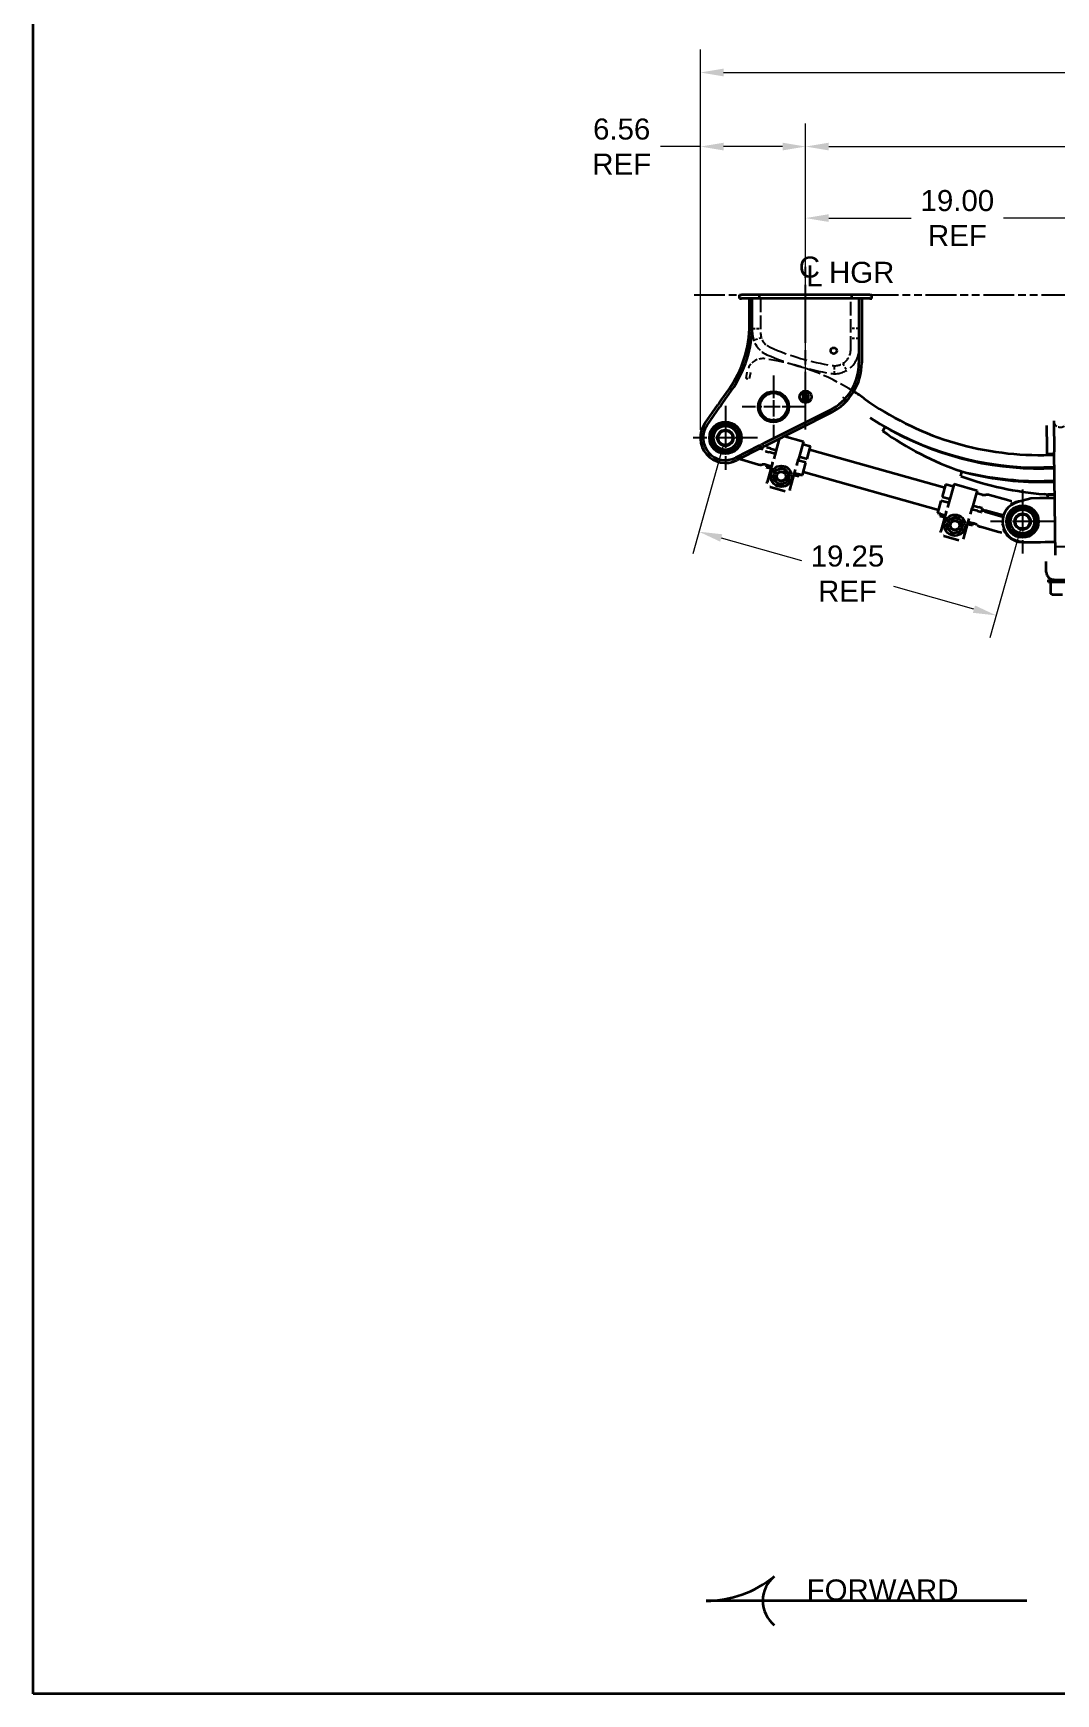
# Model space of a CAD drawing. Header units: inches. Extents: x 8 to 267, y 4 to 172.
# Drawn here: x 7.6 to 71.4, y 4.1 to 107.7 of the extents above; entities that cross this region are included whole.
import ezdxf

# ---------------------------------------------------------------- set-up
doc = ezdxf.new("R2010")
doc.units = ezdxf.units.IN
doc.header["$LTSCALE"] = 8
doc.header["$MEASUREMENT"] = 0
for name, pattern in [('CHAIN', [0.7087, 0.4724, -0.0591, 0.1181, -0.0591]), ('DASHED', [0.2067, 0.1654, -0.0413]), ('DOUBLE_DASH_CHAIN', [1.2403, 0.6614, -0.0827, 0.1654, -0.0827, 0.1654, -0.0827])]:
    doc.linetypes.add(name, pattern=pattern)
for name, color, linetype, lineweight in [('Center Mark(Hutchens)', 7, 'Continuous', 25), ('Centerline(Hutchens)', 7, 'Continuous', 25), ('Dimensions(Hutchens)', 7, 'Continuous', 25), ('Hidden Edges(Hutchens)', 7, 'DASHED', 25), ('Sketch Geometry(Hutchens)', 7, 'Continuous', 35), ('Symbols(Hutchens)', 7, 'Continuous', 25), ('Visible Edges(Hutchens)', 7, 'Continuous', 35), ('Visible Tangent Edges(Hutchens)', 7, 'DOUBLE_DASH_CHAIN', 25)]:
    doc.layers.add(name, color=color, linetype=linetype, lineweight=lineweight)
doc.styles.add('Hutchens .164', font='ARIAL.TTF')
doc.styles.add('Hutchens .180', font='ARIAL.TTF')
doc.dimstyles.new('HUTCHENS STD DIM X.XX', dxfattribs={"dimscale": 8, "dimtxt": 0.164, "dimasz": 0.18, "dimexe": 0.18, "dimexo": 0.0625, "dimgap": 0.09, "dimtad": 0, "dimtih": 1, "dimtoh": 1, "dimrnd": 1e-08, "dimzin": 4, "dimdsep": 46, "dimtxsty": 'Hutchens .164', "dimcen": 0.09, "dimclrd": 211, "dimclre": 211, "dimclrt": 7, "dimadec": 0, "dimazin": 1, "dimtfac": 0.762195, "dimtofl": 0, "dimtmove": 0, "dimatfit": 3, "dimfxl": 0, "dimtolj": 1, "dimtzin": 0, "dimlwd": 9, "dimlwe": 9, "dimarcsym": 0})

# ---------------------------------------------------------------- blocks, each defined once
blk = doc.blocks.new('Borders D-SIZE')
at = {"layer": 'Sketch Geometry(Hutchens)'}
for p, q in [((0.954, 0.512), (0.954, 21.48)), ((32.954, 0.512), (0.954, 0.512))]:
    blk.add_line(p, q, dxfattribs=at)
at = {"layer": 'Symbols(Hutchens)', "color": 7}
for tag, p, height, style in [('PART_NO_001', (33.004, 3.369), 0.164, 'Hutchens .164'), ('REV_001', (32.995, 1.65), 0.18, 'Hutchens .180'), ('Sheet_number_001', (33.052, 1.17), 0.164, 'Hutchens .164'), ('SHTS_(TOTAL)_001', (33.052, 0.7), 0.164, 'Hutchens .164')]:
    blk.add_attdef(tag, p, '', height=height, rotation=270, dxfattribs=dict(at, style=style))
blk = doc.blocks.new('FORWARD')
blk.add_line((-1.25, 0), (-0.809, 0))
for centre, radius, start, end in [((-1.25, 0.833), 0.833, 270, 309.5226), ((-0.562, 0), 0.247, 129.5226, 180)]:
    blk.add_arc(centre, radius, start, end)
at = {"layer": 'Sketch Geometry(Hutchens)'}
blk.add_line((1.25, 0), (-1.25, 0), dxfattribs=at)
for centre, radius, start, end in [((-1.25, 0.833), 0.833, 270, 309.5226), ((-0.562, 0), 0.247, 129.5226, 180), ((-0.562, 0), 0.247, 180, 230.4774)]:
    blk.add_arc(centre, radius, start, end, dxfattribs=at)
at = {"layer": 'Symbols(Hutchens)', "color": 7, "insert": (0.125, 0), "char_height": 0.164, "width": 1.18387, "attachment_point": 8, "style": 'Hutchens .164'}
blk.add_mtext('FORWARD', dxfattribs=at)
blk = doc.blocks.new('CL HGR')
at = {"layer": 'Symbols(Hutchens)', "color": 7, "char_height": 0.164, "attachment_point": 5, "style": 'Hutchens .164'}
for s, insert in [('C', (0.029, -0.003)), ('L', (0.068, -0.07)), ('HGR', (0.437, -0.044))]:
    blk.add_mtext(s, dxfattribs=dict(at, insert=insert))
blk = doc.blocks.new('*D43')
at = {"layer": 'Defpoints', "color": 0, "linetype": 'Continuous'}
for p in [(74.71, 96.13), (55.79, 93.09), (74.71, 75.63)]:
    blk.add_point(p, dxfattribs=at)
at = {"layer": 'Dimensions(Hutchens)', "color": 211, "linetype": 'Continuous', "lineweight": 9}
for p, q in [((55.79, 93.59), (55.79, 97.57)), ((74.71, 76.13), (74.71, 97.57)), ((57.23, 96.13), (62.38, 96.13)), ((73.27, 96.13), (68.12, 96.13))]:
    blk.add_line(p, q, dxfattribs=at)
at = {"layer": 'Dimensions(Hutchens)', "color": 211, "linetype": 'Continuous'}
for points in [[(57.23, 96.37), (57.23, 95.89), (55.79, 96.13)], [(73.27, 96.37), (73.27, 95.89), (74.71, 96.13)]]:
    blk.add_solid(points, dxfattribs=at)
at = {"layer": 'Dimensions(Hutchens)', "color": 7, "linetype": 'Continuous', "lineweight": 9, "insert": (65.25, 96.13), "char_height": 1.312, "attachment_point": 5, "style": 'Hutchens .164'}
blk.add_mtext('\\A1;19.00\\PREF', dxfattribs=at)
blk = doc.blocks.new('*D44')
at = {"layer": 'Defpoints', "color": 0, "linetype": 'Continuous'}
for p in [(102.04, 100.59), (55.79, 93.09), (102.04, 92.73)]:
    blk.add_point(p, dxfattribs=at)
at = {"layer": 'Dimensions(Hutchens)', "color": 211, "linetype": 'Continuous', "lineweight": 9}
for p, q in [((55.79, 93.59), (55.79, 102.03)), ((102.04, 93.23), (102.04, 102.03)), ((57.23, 100.59), (75.95, 100.59)), ((100.6, 100.59), (81.88, 100.59))]:
    blk.add_line(p, q, dxfattribs=at)
at = {"layer": 'Dimensions(Hutchens)', "color": 211, "linetype": 'Continuous'}
for points in [[(57.23, 100.83), (57.23, 100.35), (55.79, 100.59)], [(100.6, 100.83), (100.6, 100.35), (102.04, 100.59)]]:
    blk.add_solid(points, dxfattribs=at)
at = {"layer": 'Dimensions(Hutchens)', "color": 7, "linetype": 'Continuous', "lineweight": 9, "insert": (78.91, 100.59), "char_height": 1.312, "attachment_point": 5, "style": 'Hutchens .164'}
blk.add_mtext('\\A1;46.25', dxfattribs=at)
blk = doc.blocks.new('*D47')
at = {"layer": 'Defpoints', "color": 0, "linetype": 'Continuous'}
for p in [(49.23, 100.59), (55.79, 82.94), (49.23, 82.42)]:
    blk.add_point(p, dxfattribs=at)
at = {"layer": 'Dimensions(Hutchens)', "color": 211, "linetype": 'Continuous', "lineweight": 9}
for p, q in [((49.23, 82.92), (49.23, 102.03)), ((55.79, 83.44), (55.79, 102.03)), ((49.23, 100.59), (46.75, 100.59)), ((54.35, 100.59), (50.67, 100.59))]:
    blk.add_line(p, q, dxfattribs=at)
at = {"layer": 'Dimensions(Hutchens)', "color": 211, "linetype": 'Continuous'}
for points in [[(50.67, 100.83), (50.67, 100.35), (49.23, 100.59)], [(54.35, 100.83), (54.35, 100.35), (55.79, 100.59)]]:
    blk.add_solid(points, dxfattribs=at)
at = {"layer": 'Dimensions(Hutchens)', "color": 7, "linetype": 'Continuous', "lineweight": 9, "insert": (44.32, 100.59), "char_height": 1.312, "attachment_point": 5, "style": 'Hutchens .164'}
blk.add_mtext('\\A1;6.56\\PREF', dxfattribs=at)
blk = doc.blocks.new('*D49')
at = {"layer": 'Defpoints', "color": 0, "linetype": 'Continuous'}
for p in [(49.23, 105.21), (209.29, 86.97), (49.23, 82.42)]:
    blk.add_point(p, dxfattribs=at)
at = {"layer": 'Dimensions(Hutchens)', "color": 211, "linetype": 'Continuous', "lineweight": 9}
for p, q in [((49.23, 82.92), (49.23, 106.65)), ((209.29, 87.47), (209.29, 106.65)), ((50.67, 105.21), (123.79, 105.21)), ((207.85, 105.21), (134.73, 105.21))]:
    blk.add_line(p, q, dxfattribs=at)
at = {"layer": 'Dimensions(Hutchens)', "color": 211, "linetype": 'Continuous'}
for points in [[(50.67, 105.45), (50.67, 104.97), (49.23, 105.21)], [(207.85, 105.45), (207.85, 104.97), (209.29, 105.21)]]:
    blk.add_solid(points, dxfattribs=at)
at = {"layer": 'Dimensions(Hutchens)', "color": 7, "linetype": 'Continuous', "lineweight": 9, "insert": (129.26, 105.21), "char_height": 1.312, "attachment_point": 5, "style": 'Hutchens .164'}
blk.add_mtext('\\A1;160.06 REF', dxfattribs=at)
blk = doc.blocks.new('*D50')
at = {"layer": 'Defpoints', "color": 0, "linetype": 'Continuous'}
for p in [(50.79, 82.42), (69.32, 77.2), (67.67, 71.35)]:
    blk.add_point(p, dxfattribs=at)
at = {"layer": 'Dimensions(Hutchens)', "color": 211, "linetype": 'Continuous', "lineweight": 9}
for p, q in [((50.65, 81.94), (48.75, 75.18)), ((69.18, 76.72), (67.28, 69.96)), ((50.53, 76.18), (55.53, 74.77)), ((66.28, 71.74), (61.28, 73.15))]:
    blk.add_line(p, q, dxfattribs=at)
at = {"layer": 'Dimensions(Hutchens)', "color": 211, "linetype": 'Continuous'}
for points in [[(50.59, 76.41), (50.46, 75.95), (49.14, 76.57)], [(66.35, 71.97), (66.22, 71.51), (67.67, 71.35)]]:
    blk.add_solid(points, dxfattribs=at)
at = {"layer": 'Dimensions(Hutchens)', "color": 7, "linetype": 'Continuous', "lineweight": 9, "insert": (58.4, 73.96), "char_height": 1.312, "attachment_point": 5, "style": 'Hutchens .164'}
blk.add_mtext('\\A1;19.25\\PREF', dxfattribs=at)

msp = doc.modelspace()

# ---------------------------------------------------------------- linework, layer by layer
at = {"layer": 'Center Mark(Hutchens)', "linetype": 'CHAIN', "ltscale": 0.270937}
for p, q in [((53.7886, 86.312), (53.7886, 82.4088)), ((55.7402, 84.3604), (51.837, 84.3604))]:
    msp.add_line(p, q, dxfattribs=at)
at = {"layer": 'Center Mark(Hutchens)', "linetype": 'CHAIN', "ltscale": 0.277881}
for p, q in [((50.7886, 84.4245), (50.7886, 80.4213)), ((52.7902, 82.4229), (48.787, 82.4229)), ((69.3171, 79.2035), (69.3171, 75.2004)), ((71.3186, 77.2019), (67.3155, 77.2019))]:
    msp.add_line(p, q, dxfattribs=at)
at = {"layer": 'Center Mark(Hutchens)', "linetype": 'CHAIN', "ltscale": 0.469998}
msp.add_line((78.0504, 75.6262), (71.2806, 75.6262), dxfattribs=at)
at = {"layer": 'Centerline(Hutchens)', "linetype": 'CHAIN', "ltscale": 0.954115}
msp.add_line((55.7886, 82.9427), (55.7886, 93.0884), dxfattribs=at)
at = {"layer": 'Hidden Edges(Hutchens)', "ltscale": 0.642537}
for p, q in [((52.4761, 88.9854), (52.4761, 91.1104)), ((52.9761, 91.1104), (52.9761, 88.9854)), ((58.6011, 87.9229), (58.6011, 91.1104)), ((59.1011, 91.1104), (59.1011, 87.9229))]:
    msp.add_line(p, q, dxfattribs=at)
at = {"layer": 'Hidden Edges(Hutchens)', "ltscale": 0.118944}
for p, q in [((52.4761, 89.2354), (52.9761, 89.2354)), ((59.1011, 89.2354), (58.6011, 89.2354)), ((53.029, 88.6644), (52.5555, 88.5039)), ((59.1011, 88.6104), (58.6011, 88.6104)), ((58.1118, 87.0632), (58.3672, 86.6333)), ((57.5882, 86.423), (57.5925, 86.923))]:
    msp.add_line(p, q, dxfattribs=at)
at = {"layer": 'Hidden Edges(Hutchens)', "ltscale": 0.299877}
msp.add_line((52.085, 86.1333), (52.1398, 86.5132), dxfattribs=at)
at = {"layer": 'Hidden Edges(Hutchens)', "ltscale": 0.045142}
msp.add_line((52.085, 86.1333), (52.2731, 86.1061), dxfattribs=at)
at = {"layer": 'Hidden Edges(Hutchens)', "ltscale": 0.298367}
msp.add_line((52.3516, 86.4788), (52.2731, 86.1061), dxfattribs=at)
at = {"layer": 'Hidden Edges(Hutchens)', "ltscale": 0.001489}
msp.add_line((52.3526, 86.4826), (52.3516, 86.4788), dxfattribs=at)
at = {"layer": 'Hidden Edges(Hutchens)', "ltscale": 0.101732, "flags": 128}
msp.add_lwpolyline([(52.2192, 86.7817), (52.2139, 86.7701)], dxfattribs=at)
at = {"layer": 'Hidden Edges(Hutchens)', "ltscale": 0.089693, "flags": 128}
msp.add_lwpolyline([(52.3526, 86.4826), (52.3543, 86.4888)], dxfattribs=at)
at = {"layer": 'Hidden Edges(Hutchens)', "ltscale": 0.670432, "flags": 128}
msp.add_lwpolyline([(58.3839, 84.7621), (58.1079, 84.959)], dxfattribs=at)
at = {"layer": 'Hidden Edges(Hutchens)', "ltscale": 0.413586}
msp.add_arc((53.9761, 88.9854), 1.5, 180, 246.369139, dxfattribs=at)
at = {"layer": 'Hidden Edges(Hutchens)', "ltscale": 0.275691}
msp.add_arc((53.9761, 88.9854), 1, 180, 246.369139, dxfattribs=at)
at = {"layer": 'Hidden Edges(Hutchens)', "ltscale": 0.814862}
msp.add_arc((59.9386, 102.6131), 15.875, 246.369139, 260.958775, dxfattribs=at)
at = {"layer": 'Hidden Edges(Hutchens)', "ltscale": 0.306081}
msp.add_arc((53.129, 86.3667), 1, 81.798331, 155.480926, dxfattribs=at)
at = {"layer": 'Hidden Edges(Hutchens)', "ltscale": 0.717269}
msp.add_arc((51.2701, 73.47), 14.03, 57.579513, 81.79804, dxfattribs=at)
at = {"layer": 'Hidden Edges(Hutchens)', "ltscale": 0.840527}
msp.add_arc((59.9386, 102.6131), 16.375, 246.369139, 260.958775, dxfattribs=at)
at = {"layer": 'Hidden Edges(Hutchens)', "ltscale": 0.784015}
msp.add_arc((57.6011, 87.9229), 1.5, 260.958775, 0, dxfattribs=at)
at = {"layer": 'Hidden Edges(Hutchens)', "ltscale": 0.411456}
msp.add_arc((57.6011, 87.9229), 1, 260.958775, 0, dxfattribs=at)
at = {"layer": 'Hidden Edges(Hutchens)', "ltscale": 0.308439}
msp.add_arc((71.6711, 83.4989), 0.4125, 180.761196, 0.761196, dxfattribs=at)
at = {"layer": 'Visible Edges(Hutchens)'}
for p, q in [((51.6636, 91.3424), (51.7886, 91.3424)), ((51.6636, 91.1104), (51.6636, 91.3424)), ((52.9136, 91.3424), (51.7886, 91.3424)), ((53.2886, 91.3424), (52.9136, 91.3424)), ((52.9136, 91.1104), (52.9136, 91.3424)), ((55.7574, 91.3424), (53.2886, 91.3424)), ((55.7886, 91.3112), (55.7574, 91.3424)), ((55.7574, 91.3424), (55.8199, 91.3424)), ((55.7574, 91.1104), (55.7886, 91.1417)), ((55.8199, 91.3424), (55.7886, 91.3112)), ((55.7886, 91.1417), (55.8199, 91.1104)), ((58.2886, 91.3424), (55.8199, 91.3424)), ((58.6636, 91.3424), (58.2886, 91.3424)), ((59.7886, 91.3424), (58.6636, 91.3424)), ((58.6636, 91.1104), (58.6636, 91.3424)), ((59.7886, 91.3424), (59.9136, 91.3424)), ((59.9136, 91.1104), (59.9136, 91.3424)), ((51.6636, 91.1104), (51.7886, 91.1104)), ((52.9136, 91.1104), (51.7886, 91.1104)), ((52.2886, 89.4854), (52.2886, 91.1104)), ((52.4616, 89.4854), (52.4616, 91.1104)), ((53.2886, 91.1104), (52.9136, 91.1104)), ((55.7574, 91.1104), (53.2886, 91.1104)), ((55.7574, 91.1104), (55.8199, 91.1104)), ((58.2886, 91.1104), (55.8199, 91.1104)), ((58.6636, 91.1104), (58.2886, 91.1104)), ((59.7886, 91.1104), (58.6636, 91.1104)), ((59.1156, 91.1104), (59.1156, 87.1104)), ((59.2886, 91.1104), (59.2886, 87.1104)), ((59.7886, 91.1104), (59.9136, 91.1104)), ((50.5252, 84.7635), (51.013, 85.4566)), ((50.6493, 84.6393), (51.1545, 85.3571)), ((55.5699, 85.1729), (55.5699, 85.1417)), ((55.7417, 85.2042), (55.6011, 85.2042)), ((55.6011, 85.1104), (55.6058, 85.1104)), ((55.6058, 85.1104), (55.6058, 84.8604)), ((55.7308, 85.1104), (55.7417, 85.1104)), ((55.7308, 85.1039), (55.7308, 85.1104)), ((55.773, 85.1417), (55.773, 85.1729)), ((55.8042, 85.1729), (55.8042, 85.1417)), ((55.9761, 85.2042), (55.8355, 85.2042)), ((55.8355, 85.1104), (55.8464, 85.1104)), ((55.8464, 85.1104), (55.8464, 85.1039)), ((55.9714, 84.8604), (55.9714, 85.1104)), ((55.9714, 85.1104), (55.9761, 85.1104)), ((56.0074, 85.1417), (56.0074, 85.1729)), ((49.5108, 83.3222), (50.3244, 84.4781)), ((49.6523, 83.2226), (50.4485, 84.354)), ((50.4047, 84.5923), (50.3244, 84.4781)), ((50.4047, 84.5923), (50.4915, 84.7156)), ((50.5289, 84.4681), (50.4485, 84.354)), ((50.4915, 84.7156), (50.5252, 84.7635)), ((50.5289, 84.4681), (50.6156, 84.5914)), ((50.6156, 84.5914), (50.6493, 84.6393)), ((57.2851, 84.139), (53.2047, 82.084)), ((57.3629, 83.9845), (53.3335, 81.9551)), ((55.5699, 84.8292), (55.5699, 84.7979)), ((55.6058, 84.8604), (55.6011, 84.8604)), ((55.6011, 84.7667), (55.7417, 84.7667)), ((55.7308, 84.8604), (55.7308, 84.8669)), ((55.7417, 84.8604), (55.7308, 84.8604)), ((55.773, 84.7979), (55.773, 84.8292)), ((55.8042, 84.8292), (55.8042, 84.7979)), ((55.8464, 84.8604), (55.8355, 84.8604)), ((55.8355, 84.7667), (55.9761, 84.7667)), ((55.8464, 84.8669), (55.8464, 84.8604)), ((55.9761, 84.8604), (55.9714, 84.8604)), ((56.0074, 84.7979), (56.0074, 84.8292)), ((49.9226, 82.4229), (50.3556, 83.1729)), ((50.3556, 83.1729), (51.2216, 83.1729)), ((51.2216, 83.1729), (51.6546, 82.4229)), ((60.604, 82.8418), (60.7541, 83.1012)), ((70.8319, 83.1524), (70.8314, 83.1869)), ((70.8492, 81.8477), (70.8319, 83.1524)), ((71.2587, 83.4935), (71.2845, 81.5499)), ((50.3556, 81.6729), (49.9226, 82.4229)), ((51.6546, 82.4229), (51.2216, 81.6729)), ((52.8814, 81.9211), (51.4136, 81.1819)), ((52.8814, 81.9211), (53.0107, 81.9863)), ((53.0102, 81.7923), (53.1395, 81.8574)), ((53.1504, 82.0566), (53.0107, 81.9863)), ((53.0986, 81.8368), (53.0648, 81.7166)), ((53.0987, 81.8369), (53.1517, 81.822)), ((53.2793, 81.9278), (53.1395, 81.8574)), ((53.2047, 82.084), (53.1504, 82.0566)), ((53.3335, 81.9551), (53.2793, 81.9278)), ((53.3721, 81.8248), (53.3638, 81.8271)), ((53.3721, 81.8248), (53.3901, 81.8197)), ((53.5936, 81.7624), (53.3902, 81.8197)), ((54.1491, 82.3659), (53.9058, 81.5024)), ((54.4758, 82.5304), (55.6599, 82.1968)), ((55.6599, 82.1968), (55.3496, 81.0956)), ((55.6129, 82.0302), (56.0942, 81.8946)), ((55.8757, 81.1193), (56.0942, 81.8946)), ((70.8551, 81.4058), (70.8492, 81.8477)), ((51.2216, 81.6729), (50.3556, 81.6729)), ((53.0102, 81.7923), (51.4914, 81.0274)), ((51.6496, 81.1071), (51.8021, 81.0641)), ((51.8021, 81.0641), (52.8546, 80.7675)), ((53.1178, 81.7017), (52.9334, 81.7536)), ((52.9444, 81.7505), (52.9473, 81.7606)), ((53.296, 81.5865), (53.3043, 81.5842)), ((53.3223, 81.5791), (53.3043, 81.5842)), ((53.3224, 81.5791), (53.5258, 81.5218)), ((53.7243, 80.8583), (53.3837, 79.6498)), ((53.8829, 81.4211), (53.5258, 81.5218)), ((53.5936, 81.7624), (53.9507, 81.6618)), ((53.9037, 81.4951), (53.7985, 81.1215)), ((53.9058, 81.5024), (53.9037, 81.4951)), ((55.2422, 80.7147), (55.3475, 81.0883)), ((55.8079, 80.8787), (55.3267, 81.0143)), ((55.3496, 81.0956), (55.3475, 81.0883)), ((55.3945, 81.2549), (55.8757, 81.1193)), ((55.5895, 80.1034), (55.8079, 80.8787)), ((56.0371, 81.692), (64.4591, 79.3189)), ((70.637, 81.3529), (71.287, 81.3615)), ((70.8551, 81.4058), (70.8864, 81.4062)), ((71.2863, 81.4115), (70.8864, 81.4062)), ((70.887, 81.3562), (70.8864, 81.4062)), ((71.287, 81.3615), (70.887, 81.3562)), ((71.3702, 75.0983), (71.2845, 81.5499)), ((53.0912, 80.7587), (53.0707, 80.7553)), ((53.3073, 80.7464), (53.3639, 80.7305)), ((53.3639, 80.7305), (53.3273, 80.6006)), ((53.3273, 80.6006), (53.598, 80.5243)), ((53.3639, 80.7305), (53.6346, 80.6542)), ((53.6346, 80.6542), (53.598, 80.5243)), ((53.598, 80.5243), (53.6278, 80.5159)), ((53.6644, 80.6458), (53.6346, 80.6542)), ((53.7429, 79.8884), (53.8105, 80.1281)), ((53.9168, 79.71), (53.7429, 79.8884)), ((53.8105, 80.1281), (53.8222, 80.1698)), ((53.8222, 80.1698), (53.8898, 80.4096)), ((53.8898, 80.4096), (54.1312, 80.471)), ((54.1312, 80.471), (54.1732, 80.4817)), ((54.1732, 80.4817), (54.4147, 80.543)), ((54.4147, 80.543), (54.5885, 80.3646)), ((54.5885, 80.3646), (54.6188, 80.3336)), ((54.6188, 80.3336), (54.7926, 80.1552)), ((54.7133, 79.8737), (54.6458, 79.634)), ((54.7251, 79.9154), (54.7133, 79.8737)), ((54.7926, 80.1552), (54.7251, 79.9154)), ((54.8275, 79.2429), (55.1681, 80.4514)), ((55.0716, 80.1091), (55.0718, 80.109)), ((55.0718, 80.109), (55.1019, 80.1005)), ((55.1385, 80.2305), (55.1019, 80.1005)), ((55.1019, 80.1005), (55.3726, 80.0242)), ((55.1082, 80.239), (55.1084, 80.2389)), ((55.1385, 80.2305), (55.1084, 80.2389)), ((55.1385, 80.2305), (55.4092, 80.1542)), ((55.4092, 80.1542), (55.3726, 80.0242)), ((55.4092, 80.1542), (55.5895, 80.1034)), ((55.6465, 80.306), (64.0686, 77.9328)), ((65.4569, 80.0341), (65.5351, 80.3232)), ((71.2975, 80.5736), (70.6475, 80.565)), ((70.6481, 80.515), (71.2981, 80.5236)), ((71.2975, 80.5736), (70.8975, 80.5683)), ((70.8981, 80.5183), (70.8975, 80.5683)), ((71.2981, 80.5236), (70.8981, 80.5183)), ((53.3604, 79.5668), (53.3837, 79.6498)), ((53.5802, 79.3636), (54.5105, 79.1015)), ((53.947, 79.6789), (53.9168, 79.71)), ((54.1209, 79.5005), (53.947, 79.6789)), ((54.3623, 79.5619), (54.1209, 79.5005)), ((54.4043, 79.5726), (54.3623, 79.5619)), ((54.6458, 79.634), (54.4043, 79.5726)), ((54.8041, 79.1599), (54.8275, 79.2429)), ((64.5162, 79.5215), (64.2978, 78.7462)), ((64.2978, 78.7462), (64.779, 78.6105)), ((64.9975, 79.3859), (64.5162, 79.5215)), ((65.0444, 79.5524), (64.7341, 78.4512)), ((65.0444, 79.5524), (66.4882, 79.1455)), ((66.4882, 79.1455), (66.1779, 78.0443)), ((66.7983, 78.8784), (66.4413, 78.979)), ((67.0145, 78.8662), (67.0349, 78.8695)), ((68.3036, 78.5607), (67.2511, 78.8573)), ((71.3086, 79.7357), (70.6586, 79.727)), ((70.6593, 79.677), (71.3092, 79.6857)), ((70.7948, 78.8912), (70.6697, 78.9007)), ((70.7948, 78.8912), (71.3197, 78.8982)), ((71.3197, 78.8982), (70.8885, 78.8925)), ((70.8916, 78.6605), (70.8885, 78.8925)), ((71.3086, 79.7357), (70.9086, 79.7304)), ((70.9093, 79.6804), (70.9086, 79.7304)), ((71.3092, 79.6857), (70.9093, 79.6804)), ((64.2299, 78.5055), (64.0115, 77.7302)), ((64.192, 77.6794), (64.0115, 77.7302)), ((64.192, 77.6794), (64.1553, 77.5494)), ((64.192, 77.6794), (64.4627, 77.6031)), ((64.5526, 77.807), (64.2121, 76.5985)), ((64.7112, 78.3699), (64.2299, 78.5055)), ((64.7321, 78.4439), (64.6268, 78.0703)), ((64.7341, 78.4512), (64.7321, 78.4439)), ((66.0706, 77.6635), (66.1758, 78.0371)), ((66.5121, 77.8625), (66.155, 77.9631)), ((66.1779, 78.0443), (66.1758, 78.0371)), ((66.2228, 78.2037), (66.5799, 78.1031)), ((66.5121, 77.8625), (66.7155, 77.8051)), ((66.7833, 78.0458), (66.5799, 78.1031)), ((66.7336, 77.8), (66.7155, 77.8051)), ((66.7336, 77.8), (66.7419, 77.7977)), ((66.7639, 77.7923), (66.8313, 78.0315)), ((66.7833, 78.0458), (66.8014, 78.0407)), ((66.8097, 78.0383), (66.8014, 78.0407)), ((66.9432, 77.9678), (66.8926, 77.7881)), ((68.0985, 77.4804), (66.954, 77.8029)), ((66.9879, 77.9232), (68.1324, 77.6007)), ((68.5901, 78.48), (68.3036, 78.5607)), ((68.3531, 78.044), (68.357, 78.0025)), ((68.451, 77.2019), (68.8841, 77.9519)), ((68.5986, 78.2248), (68.564, 78.237)), ((68.8841, 77.9519), (69.7501, 77.9519)), ((69.8331, 78.6464), (68.9775, 78.4049)), ((69.7501, 77.9519), (70.1831, 77.2019)), ((70.3892, 78.6538), (69.8331, 78.6464)), ((70.6964, 78.6579), (70.3892, 78.6538)), ((71.3228, 78.6662), (70.6964, 78.6579)), ((64.1553, 77.5494), (64.426, 77.4731)), ((64.4627, 77.6031), (64.426, 77.4731)), ((64.426, 77.4731), (64.4561, 77.4647)), ((64.4927, 77.5946), (64.4627, 77.6031)), ((64.5712, 76.8371), (64.6388, 77.0769)), ((64.7451, 76.6587), (64.5712, 76.8371)), ((64.6388, 77.0769), (64.6506, 77.1186)), ((64.6506, 77.1186), (64.7181, 77.3584)), ((64.7181, 77.3584), (64.9596, 77.4198)), ((64.7754, 76.6277), (64.7451, 76.6587)), ((64.9596, 77.4198), (65.0015, 77.4305)), ((65.0015, 77.4305), (65.243, 77.4918)), ((65.243, 77.4918), (65.4169, 77.3134)), ((65.4169, 77.3134), (65.4471, 77.2824)), ((65.4471, 77.2824), (65.621, 77.104)), ((65.5417, 76.8225), (65.4741, 76.5827)), ((65.5534, 76.8642), (65.5417, 76.8225)), ((65.621, 77.104), (65.5534, 76.8642)), ((65.6558, 76.1917), (65.9964, 77.4002)), ((65.8999, 77.0578), (65.93, 77.0494)), ((65.9666, 77.1793), (65.93, 77.0494)), ((65.93, 77.0494), (66.2007, 76.9731)), ((65.9666, 77.1793), (65.9365, 77.1878)), ((65.9666, 77.1793), (66.2373, 77.103)), ((66.2373, 77.103), (66.2007, 76.9731)), ((66.2936, 77.0872), (66.2373, 77.103)), ((66.4843, 76.9847), (66.5, 76.9712)), ((67.7432, 76.5722), (66.6908, 76.8688)), ((68.0552, 76.9871), (68.0803, 77.0204)), ((68.1702, 76.7047), (68.1344, 76.7123)), ((68.8841, 76.4519), (68.451, 77.2019)), ((70.1831, 77.2019), (69.7501, 76.4519)), ((64.1887, 76.5155), (64.2121, 76.5985)), ((64.4086, 76.3124), (65.3388, 76.0502)), ((64.9492, 76.4493), (64.7754, 76.6277)), ((65.1907, 76.5107), (64.9492, 76.4493)), ((65.2326, 76.5214), (65.1907, 76.5107)), ((65.4741, 76.5827), (65.2326, 76.5214)), ((65.6325, 76.1087), (65.6558, 76.1917)), ((68.0297, 76.4915), (67.7432, 76.5722)), ((69.7501, 76.4519), (68.8841, 76.4519)), ((69.0096, 75.9903), (69.4032, 75.8905)), ((70.4257, 75.9041), (69.4032, 75.8905)), ((70.7329, 75.9081), (70.4257, 75.9041)), ((71.3593, 75.9165), (70.7329, 75.9081)), ((70.7965, 74.056), (70.7877, 74.7141)), ((70.9279, 73.5757), (72.4583, 73.596)), ((70.93, 73.4192), (70.9279, 73.5757)), ((70.93, 73.4192), (72.6798, 73.4425)), ((71.1489, 73.4221), (71.0482, 73.3622)), ((71.0482, 73.3622), (71.057, 72.7034)), ((71.1593, 72.6462), (71.057, 72.7034)), ((71.1593, 72.6462), (71.2471, 72.6474)), ((71.2471, 72.6474), (71.8152, 72.6549))]:
    msp.add_line(p, q, dxfattribs=at)
at = {"layer": 'Visible Edges(Hutchens)', "flags": 128}
for points in [[(59.8236, 83.6628), (59.8115, 83.672)], [(53.3638, 81.8271), (53.3555, 81.8294)], [(53.1178, 81.7017), (53.1238, 81.6946)], [(53.7243, 80.8583), (53.7428, 80.924)], [(55.2422, 80.7147), (55.24, 80.7067)], [(53.5802, 79.3636), (53.5635, 79.3686)], [(54.8041, 79.1599), (54.8008, 79.1501)], [(64.5526, 77.807), (64.5711, 77.8728)], [(66.7419, 77.7977), (66.7501, 77.7955)], [(66.9879, 77.9232), (66.9818, 77.9302)], [(68.3531, 78.044), (68.3616, 78.0537)], [(68.5444, 78.1845), (68.5452, 78.1867)], [(68.5901, 78.48), (68.6375, 78.4679)], [(69.0681, 78.4575), (69.0616, 78.4562)], [(66.0706, 77.6635), (66.0683, 77.6555)], [(68.1344, 76.7123), (68.1306, 76.7216)], [(68.1344, 76.7123), (68.1349, 76.7146)], [(64.4086, 76.3124), (64.3918, 76.3174)], [(65.6325, 76.1087), (65.6291, 76.0989)], [(68.3797, 76.3181), (68.3398, 76.3466)], [(68.3797, 76.3181), (68.3798, 76.318)], [(71.057, 72.7034), (71.0658, 72.6986)], [(71.2368, 73.4233), (71.2292, 73.4231)], [(71.2471, 72.6474), (71.2547, 72.6476)]]:
    msp.add_lwpolyline(points, dxfattribs=at)
at = {"layer": 'Visible Edges(Hutchens)'}
for centre, radius in [((57.5386, 87.8604), 0.1875), ((53.7886, 84.3604), 0.9575), ((53.7886, 84.3604), 0.95), ((53.7886, 84.3604), 0.861), ((55.7886, 84.9854), 0.375), ((55.7886, 84.9854), 0.0781), ((50.7886, 82.4229), 1), ((50.7886, 82.4229), 0.9041), ((50.7886, 82.4229), 0.7448), ((50.7886, 82.4229), 0.5), ((50.7886, 82.4229), 0.4501), ((54.2678, 80.0218), 0.6562), ((54.2678, 80.0218), 0.3126), ((54.2678, 80.0218), 0.3125), ((54.2678, 80.0218), 0.28), ((69.3171, 77.2019), 1), ((69.3171, 77.2019), 0.9041), ((69.3171, 77.2019), 0.7448), ((69.3171, 77.2019), 0.5), ((65.0961, 76.9706), 0.6562), ((65.0961, 76.9706), 0.3126), ((65.0961, 76.9706), 0.3125), ((65.0961, 76.9706), 0.28), ((69.3171, 77.2019), 0.4501)]:
    msp.add_circle(centre, radius, dxfattribs=at)
for centre, radius, start, end in [((45.2886, 89.4854), 7, 324.862679, 0), ((45.2886, 89.4854), 7.173, 324.862679, 0), ((55.7886, 87.1104), 3.327, 296.731233, 0), ((55.7886, 87.1104), 3.5, 296.731233, 0), ((55.6011, 85.1729), 0.0313, 90, 180), ((55.6011, 85.1417), 0.0313, 180, 270), ((55.7886, 84.9854), 0.117, 126.924266, 233.075734), ((55.6995, 85.1039), 0.0313, 306.924266, 0), ((55.7417, 85.1729), 0.0313, 0, 90), ((55.7417, 85.1417), 0.0313, 270, 0), ((55.8355, 85.1729), 0.0313, 90, 180), ((55.8355, 85.1417), 0.0313, 180, 270), ((55.8777, 85.1039), 0.0313, 180, 233.075734), ((55.7886, 84.9854), 0.117, 306.924266, 53.075734), ((55.9761, 85.1729), 0.0313, 0, 90), ((55.9761, 85.1417), 0.0312, 270, 0), ((51.2701, 73.47), 14.03, 54.341534, 57.579513), ((55.6011, 84.8292), 0.0312, 90, 180), ((55.6011, 84.7979), 0.0313, 180, 270), ((55.6995, 84.8669), 0.0313, 0, 53.075734), ((55.7417, 84.8292), 0.0313, 0, 90), ((55.7417, 84.7979), 0.0313, 270, 0), ((55.8355, 84.8292), 0.0312, 90, 180), ((55.8355, 84.7979), 0.0313, 180, 270), ((55.8777, 84.8669), 0.0313, 126.924266, 180), ((55.9761, 84.8292), 0.0313, 0, 90), ((55.9761, 84.7979), 0.0313, 270, 0), ((70.3878, 100.1158), 18.7646, 234.341518, 270.761159), ((50.7886, 82.4229), 1.5625, 144.862679, 296.731233), ((50.7886, 82.4229), 1.3895, 144.862679, 296.731233), ((70.3877, 100.1158), 19.5526, 237.296347, 270.761159), ((70.3925, 99.7556), 19.2423, 239.940819, 270.761196), ((71.9211, 98.875), 19.625, 234.78322, 250.842579), ((52.9902, 81.2488), 0.5, 254.263157, 279.270878), ((53.1717, 80.2652), 0.5, 74.263157, 99.270878), ((54.2678, 80.0218), 0.4695, 166.907656, 221.618658), ((54.2678, 80.0218), 0.4695, 106.907656, 161.618658), ((54.2678, 80.0218), 0.4695, 46.907656, 101.618658), ((54.2678, 80.0218), 0.4695, 286.907656, 341.618658), ((54.2678, 80.0218), 0.4695, 346.907656, 41.618658), ((72.4097, 99.4572), 20.63, 250.304397, 265.16168), ((70.3925, 99.7556), 20.0303, 255.805813, 255.965566), ((70.3925, 99.7556), 20.0303, 255.965566, 270.761194), ((70.4112, 98.3523), 18.6769, 254.865874, 270.761002), ((54.2678, 80.0218), 0.4695, 226.907656, 281.618658), ((66.934, 79.3597), 0.5, 254.263157, 279.270878), ((67.1155, 78.3761), 0.5, 74.263157, 99.270878), ((69.3171, 77.2019), 1.25, 105.761196, 255.761196), ((69.3171, 77.2019), 1.28, 93.331939, 126.036615), ((65.0961, 76.9706), 0.4695, 166.907656, 221.618658), ((65.0961, 76.9706), 0.4695, 106.907656, 161.618658), ((65.0961, 76.9706), 0.4695, 46.907656, 101.618658), ((65.0961, 76.9706), 0.4695, 286.907656, 341.618658), ((65.0961, 76.9706), 0.4695, 346.907656, 41.618658), ((66.158, 76.6059), 0.5, 49.255436, 74.263157), ((66.8264, 77.35), 0.5, 229.255436, 254.263157), ((69.3171, 77.2019), 1.28, 202.489699, 268.190453), ((65.0961, 76.9706), 0.4695, 226.907656, 281.618658), ((71.2784, 74.0624), 0.482, 180.761196, 270.761196)]:
    msp.add_arc(centre, radius, start, end, dxfattribs=at)
at = {"layer": 'Visible Tangent Edges(Hutchens)', "ltscale": 0.363654}
msp.add_line((48.836, 91.3424), (211.2103, 91.3424), dxfattribs=at)

# ---------------------------------------------------------------- block references
at = {"xscale": 8, "yscale": 8, "zscale": 8}
for name, p in [('Borders D-SIZE', (0, 0)), ('CL HGR', (55.7886, 93.0884)), ('FORWARD', (59.5888, 9.8937))]:
    msp.add_blockref(name, p, dxfattribs=at)

# ---------------------------------------------------------------- dimensions: what is measured, and where the dimension line sits
at = {"layer": 'Dimensions(Hutchens)', "color": 211, "linetype": 'Continuous', "lineweight": 9}
for base, p1, p2, text, override, picture, middle in [((49.2261, 105.2113), (209.2886, 86.9713), (49.2261, 82.4229), '<> REF', {"dimtih": 0, "dimtoh": 0, "dimdec": 2, "dimtp": 0, "dimtm": 0, "dimtdec": 2, "dimatfit": 2}, '*D49', (129.2574, 105.2113)), ((74.7135, 96.1284), (55.7886, 93.0884), (74.7135, 75.6262), '<>\\PREF', {"dimtih": 0, "dimtoh": 0, "dimdec": 2, "dimlfac": 1.00397, "dimtp": 0, "dimtm": 0, "dimtdec": 2, "dimatfit": 2}, '*D43', (65.251, 96.1284))]:
    dim = msp.add_linear_dim(base=base, p1=p1, p2=p2, text=text, dimstyle='HUTCHENS STD DIM X.XX', override=override, dxfattribs=at)
    dim.commit()
    dim.dimension.update_dxf_attribs({"geometry": picture, "text_midpoint": middle, "dimtype": 160})
for base, p1, p2, angle, override, picture, middle in [((49.2261, 100.5899), (55.7886, 82.9427), (49.2261, 82.4229), 180, {"dimtih": 0, "dimtoh": 0, "dimdec": 2, "dimtp": 0, "dimtm": 0, "dimtdec": 2, "dimatfit": 2}, '*D47', (44.3159, 100.5899)), ((67.6681, 71.3498), (50.7886, 82.4229), (69.3171, 77.2019), 164.263157, {"dimdec": 2, "dimtp": 0, "dimtm": 0, "dimtdec": 2, "dimatfit": 2}, '*D50', (58.4038, 73.9603))]:
    dim = msp.add_linear_dim(base=base, p1=p1, p2=p2, angle=angle, text='<>\\PREF', dimstyle='HUTCHENS STD DIM X.XX', override=override, dxfattribs=at)
    dim.commit()
    dim.dimension.update_dxf_attribs({"geometry": picture, "text_midpoint": middle, "dimtype": 160})
dim = msp.add_linear_dim(base=(102.0386, 100.5899), p1=(55.7886, 93.0884), p2=(102.0386, 92.7312), dimstyle='HUTCHENS STD DIM X.XX', override={"dimtih": 0, "dimtoh": 0, "dimdec": 2, "dimtp": 0, "dimtm": 0, "dimtdec": 2, "dimatfit": 2}, dxfattribs=at)
dim.commit()
dim.dimension.update_dxf_attribs({"geometry": '*D44', "text_midpoint": (78.9136, 100.5899), "dimtype": 160})

doc.saveas('drawing.dxf')
